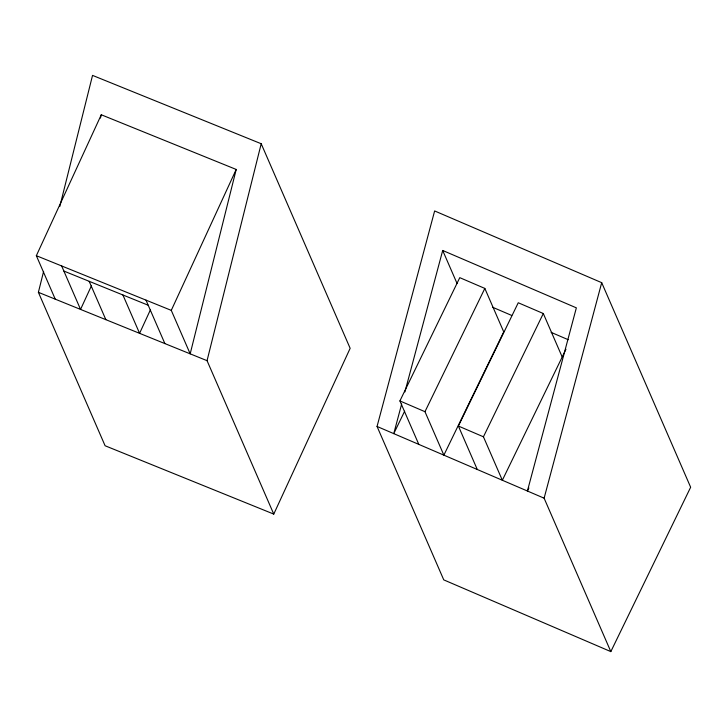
<?xml version="1.0" encoding="UTF-8"?>
<svg xmlns="http://www.w3.org/2000/svg" width="727" height="727" viewBox="0 0 727 727"><rect width="100%" height="100%" fill="white"/><g stroke="black" fill="none" stroke-linecap="round" stroke-linejoin="round"><path stroke-width="1.09" d="M59.823 206.432L92.538 75.39L261.202 143.737L350.15 348.306L273.761 514.098L105.097 445.751L38.386 292.327L43.611 271.407M100.453 118.056L101.28 114.766L236.211 169.446L190.183 353.84L171.281 310.374L36.35 255.695L101.28 114.766M273.761 514.098L207.05 360.674L261.202 143.737M377.049 426.458L434.637 210.948L601.702 282.676L690.65 487.244L610.825 651.61L443.761 579.882L377.049 426.458L544.114 498.186L610.825 651.61M401.667 404.021L393.752 433.637L404.639 411.218M404.894 391.953L442.698 250.47L576.357 307.848L527.411 491.016L528.892 487.962M544.114 498.186L601.702 282.676M91.448 285.756L80.552 309.42L61.65 265.946M150.48 309.675L139.584 333.339L122.908 294.98M171.281 310.374L236.211 169.446M399.905 400.931L459.773 277.659L484.836 288.419L503.738 331.885L443.87 455.157L424.968 411.691L399.905 400.931L418.807 444.397M424.968 411.691L484.836 288.419M477.285 469.506L458.383 426.04L518.251 302.759L543.305 313.519L562.207 356.993M565.96 349.26L502.339 480.265L483.437 436.8L543.305 313.519M63.876 271.062L148.208 305.231M38.386 292.327L207.05 360.674M492.67 307.276L511.717 315.445M551.148 332.375L568.187 339.691M458.383 426.04L483.437 436.8M442.698 250.47L457.101 283.585M145.982 300.124L164.884 343.589M89.176 281.313L105.851 319.671M36.35 255.695L55.252 299.16"/></g></svg>
